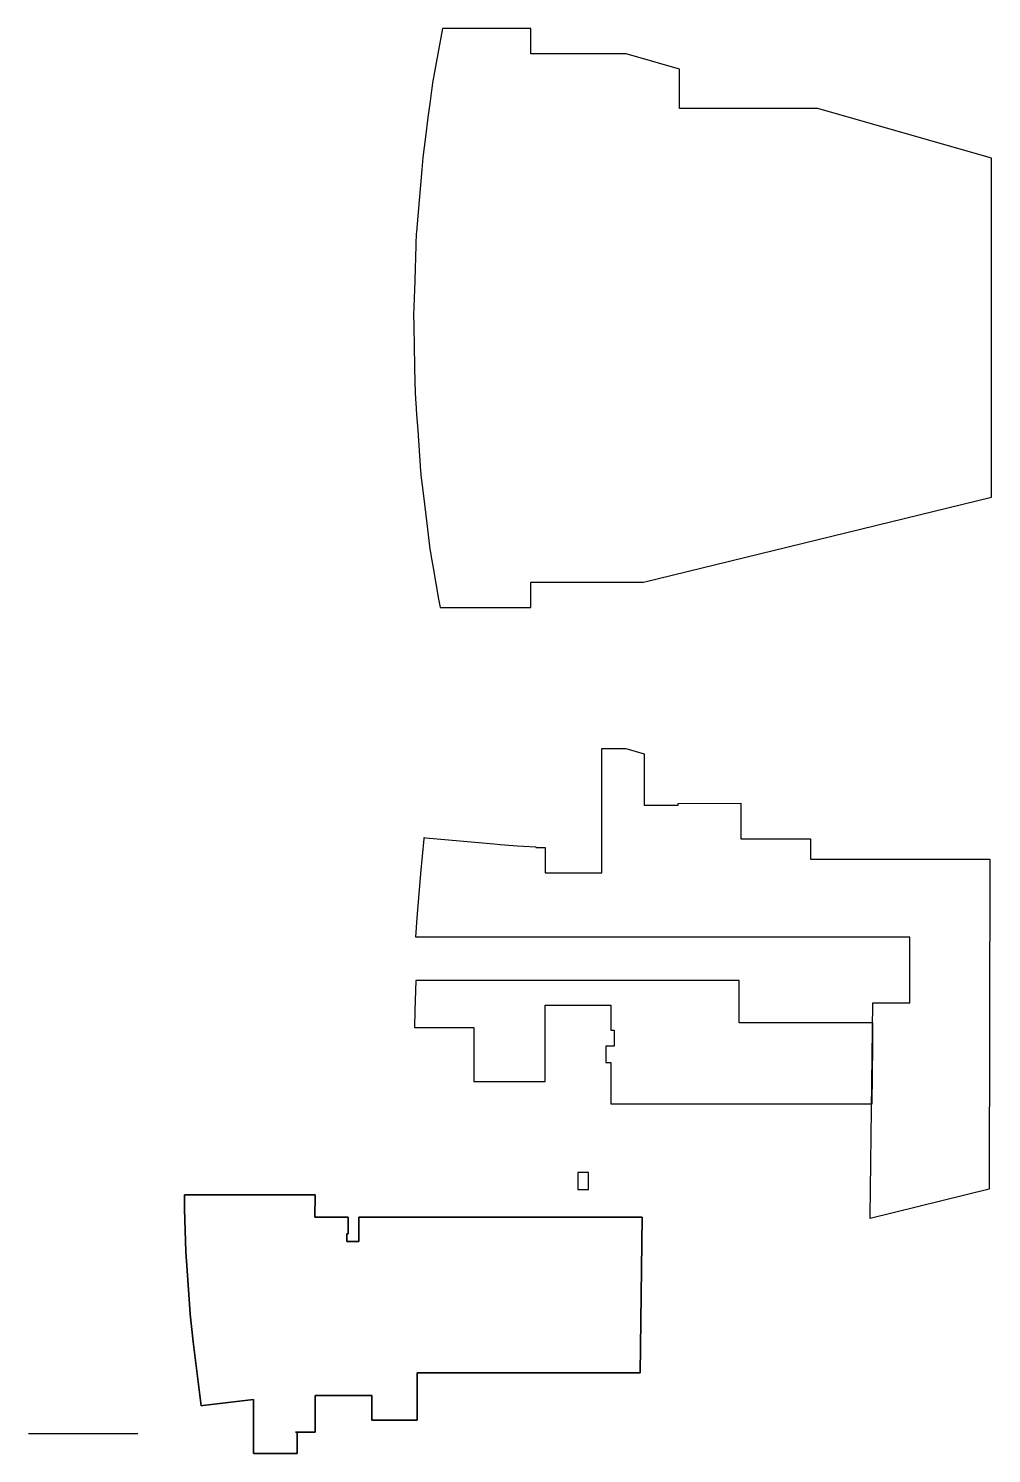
# Model space of a CAD drawing. Header units: inches. Extents: x -189245 to 740841, y -215444 to 469401.
# Drawn here: x -74245 to 13764, y 184063 to 314297 of the extents above; entities that cross this region are included whole.
import ezdxf

# ---------------------------------------------------------------- set-up
doc = ezdxf.new("R2010")
doc.units = ezdxf.units.IN
doc.header["$LTSCALE"] = 10
doc.header["$MEASUREMENT"] = 0
doc.layers.add('DEFPOINT', color=7, linetype='Continuous', plot=False)

msp = doc.modelspace()

# ---------------------------------------------------------------- linework, layer by layer
at = {"layer": 'DEFPOINT', "linetype": 'Continuous'}
msp.add_line((-64245.06827, 185856.51742), (-74245.06827, 185856.51742), dxfattribs=at)
at = {"layer": 'DEFPOINT'}
for points in [[(-2116.95963, 306984.68462), (-14735.94908, 306984.68462), (-14735.94908, 310589.76973), (-19618.61236, 311984.68465), (-28335.98035, 311984.68469), (-28335.98035, 314297.21796), (-36403.45569, 314297.21796), (-37215.67917, 309995.4264), (-37238.09484, 309830.55064), (-37282.32326, 309505.23386), (-37400.10619, 308638.89578), (-37535.52526, 307642.8372), (-37738.07457, 306153.01028), (-37975.83243, 304404.2111), (-38220.97413, 302503.15194), (-38313.02901, 301408.92471), (-38550.85011, 298582.02045), (-38791.31808, 295723.65361), (-38807.67916, 295529.17455), (-38815.19829, 295384.14372), (-38818.80538, 295273.00015), (-38832.61372, 294847.52976), (-38845.96294, 294436.20594), (-38878.68587, 293427.92849), (-38914.16633, 292334.68465), (-38979.84503, 290310.95536), (-38997.2434, 289774.86697), (-39031.00178, 288734.68465), (-39048.76609, 288187.32096), (-39028.2264, 287125.15825), (-39024.5431, 286934.68465), (-38993.89674, 285349.87847), (-38954.92772, 283334.68465), (-38928.47002, 281966.48536), (-38911.41811, 281084.68465), (-38873.54382, 280405.24102), (-38851.27876, 280090.08939), (-38776.0241, 279024.89423), (-38673.90169, 277579.39846), (-38410.41416, 273849.85369), (-38394.11549, 273619.1536), (-38377.29351, 273466.75735), (-38145.95749, 271581.91509), (-37836.72077, 269047.88269), (-37583.2748, 266976.10601), (-37552.76671, 266726.71973), (-37489.95365, 266244.35006), (-37451.08334, 266022.19395), (-37272.84131, 265003.48444), (-36771.41476, 262137.6733), (-36637.47257, 261372.15134), (-28335.98035, 261372.15134), (-28335.98035, 263684.68465), (-18046.87211, 263684.68465), (13764.01965, 271452.69751), (13764.01965, 302447.69043), (-2116.95962, 306984.68462)], [(2914.01965, 221283.81295), (2914.01965, 223433.81295), (-9285.98035, 223433.81295), (-9285.98035, 227283.81295), (-38841.14417, 227283.81295), (-38930.51189, 224530.16428), (-38979.84503, 223010.08366), (-38679.64579, 223011.19295), (-33542.02597, 223008.91483), (-33542.02597, 218058.91408), (-27035.98035, 218058.91408), (-27035.98035, 218958.81295), (-27035.98035, 225033.81295), (-21035.98035, 225033.81295), (-21035.98035, 222758.81295), (-20710.98035, 222758.81295), (-20710.98035, 221283.81295), (-21485.98035, 221283.81295), (-21485.98035, 219783.81295), (-21035.98035, 219783.81295), (-21035.98035, 216033.81295), (2846.71196, 216033.81295)], [(-23060.98035, 209729.46108), (-24033.75706, 209729.46108), (-24033.75706, 208179.46108), (-23060.98035, 208179.46108)], [(-18158.27824, 205675.52668), (-18340.97055, 191425.52668), (-38720.97055, 191425.52668), (-38722.01617, 187100.52668), (-42865.97055, 187100.52668), (-42865.97055, 189375.52668), (-48040.97055, 189375.52672), (-48046.8106, 186025.52668), (-49840.97055, 186025.52668), (-49690.97055, 186025.52668), (-49690.97055, 184212.99337), (-49690.97055, 184062.99337), (-53696.87428, 184062.99337), (-53696.87428, 189006.174), (-58302.13471, 188435.75732), (-58463.84683, 188407.46281), (-59192.96186, 194260.0009), (-59458.63491, 196802.60433), (-59522.5276, 197706.97588), (-59741.17162, 200801.7814), (-59862.96185, 202525.66605), (-59973.83263, 206395.09371), (-59998.88694, 207690.7205), (-59699.01716, 207700.62781), (-48046.8106, 207700.62781), (-48078.93911, 205675.52668), (-45040.97055, 205675.52668), (-45038.74726, 204125.52668), (-45163.74726, 204132.7231), (-45163.74726, 203425.52668), (-44065.97055, 203432.7231), (-44065.97055, 205675.52668), (-42040.97055, 205675.52668), (-18158.27824, 205675.52668)], [(-18158.27824, 205675.52668), (-42040.97055, 205675.52668), (-44065.97055, 205675.52668), (-44065.97055, 203432.7231), (-45163.74726, 203425.52668), (-45163.74726, 204132.7231), (-45038.74726, 204125.52668), (-45040.97055, 205675.52668), (-48078.93911, 205675.52668), (-48046.8106, 207700.62781), (-59699.01716, 207700.62781), (-59998.88694, 207690.7205), (-59973.83263, 206395.09371), (-59862.96185, 202525.66605), (-59741.17162, 200801.7814), (-59522.5276, 197706.97588), (-59458.63491, 196802.60433), (-59192.96186, 194260.0009), (-58463.84683, 188407.46281), (-58302.13471, 188435.75732), (-53696.87428, 189006.174), (-53696.87428, 184062.99337), (-49690.97055, 184062.99337), (-49690.97055, 184212.99337), (-49690.97055, 186025.52668), (-48046.8106, 186025.52668), (-48040.97055, 189375.52672), (-42865.97055, 189375.52668), (-42865.97055, 187100.52668), (-38722.01617, 187100.52668), (-38720.97055, 191425.52668), (-18340.97055, 191425.52668)]]:
    msp.add_lwpolyline(points, close=True, dxfattribs=at)
msp.add_lwpolyline([(-21860.98035, 248491.36312), (-19639.61832, 248491.36312), (-17992.15588, 248020.69521), (-17992.15588, 247864.66557), (-17992.05724, 243390.13941), (-17992.05724, 243315.13941), (-14885.98035, 243315.13941), (-14885.98035, 243465.13941), (-9135.98035, 243491.36312), (-9135.98035, 240241.36312), (-2785.98035, 240241.36312), (-2785.98035, 238391.36312), (13464.01965, 238391.36312), (13614.01965, 238391.36312), (13560.94975, 208214.19515), (2664.01965, 205553.2357), (2664.01965, 205741.36312), (2914.01965, 225241.36312), (6314.01965, 225241.36312), (6314.01965, 231241.36312), (2964.01965, 231241.36312), (-8935.98035, 231241.36312), (-38841.14417, 231241.36312), (-38737.0975, 233024.83492), (-38396.98993, 237067.5862), (-38089.31027, 240226.21706), (-38071.50643, 240357.17105), (-37922.89422, 240336.96569), (-31709.5172, 239771.52826), (-31148.73109, 239715.85434), (-29553.35514, 239593.70618), (-29011.42672, 239560.39563), (-27885.98035, 239516.36645), (-27885.98035, 239441.36645), (-27035.94908, 239441.36645), (-27035.94908, 237141.36312), (-21860.98035, 237140.54396), (-21860.98035, 246466.36312), (-21860.98035, 248491.36312)], dxfattribs=at)

doc.saveas('drawing.dxf')
